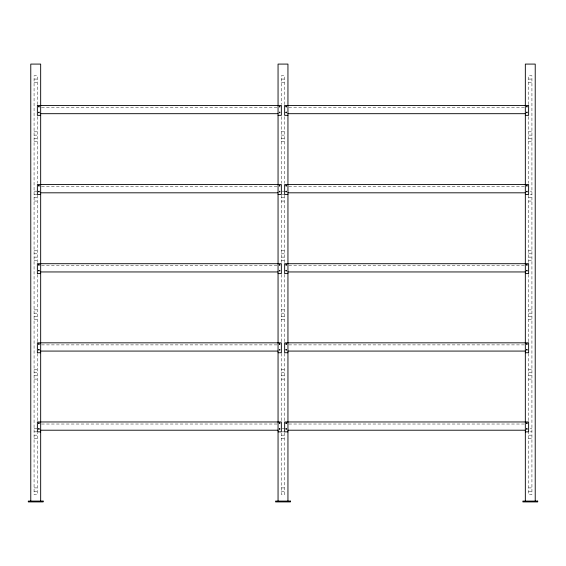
<?xml version="1.0" encoding="UTF-8"?>
<svg xmlns="http://www.w3.org/2000/svg" width="566" height="566" viewBox="0 0 566 566"><rect width="100%" height="100%" fill="white"/><g stroke="black" fill="none" stroke-linecap="round" stroke-linejoin="round"><path stroke-width="0.42" stroke-dasharray="2.83 2.12" d="M34.073 79.07L37.37 79.07M281.352 79.07L284.648 79.07M528.63 79.07L531.927 79.07M34.073 82.367L37.37 82.367M281.352 82.367L284.648 82.367M528.63 82.367L531.927 82.367M41.544 107.505L277.17 107.505M288.83 107.505L524.456 107.505M34.073 131.821L37.37 131.821M281.352 131.821L284.648 131.821M528.63 131.821L531.927 131.821M34.073 135.118L37.37 135.118M281.352 135.118L284.648 135.118M528.63 135.118L531.927 135.118M34.073 138.415L37.37 138.415M281.352 138.415L284.648 138.415M528.63 138.415L531.927 138.415M34.073 141.712L37.37 141.712M281.352 141.712L284.648 141.712M528.63 141.712L531.927 141.712M41.544 186.631L277.17 186.631M288.83 186.631L524.456 186.631M34.073 191.166L37.37 191.166M282.172 191.166L284.648 191.166M530.278 191.166L531.927 191.166M34.073 194.463L37.37 194.463M282.172 194.463L284.648 194.463M530.278 194.463L531.927 194.463M34.073 197.76L37.37 197.76M281.352 197.76L284.648 197.76M528.63 197.76L531.927 197.76M34.073 201.057L37.37 201.057M281.352 201.057L284.648 201.057M528.63 201.057L531.927 201.057M34.073 250.519L37.37 250.519M281.352 250.519L284.648 250.519M528.63 250.519L531.927 250.519M34.073 253.816L37.37 253.816M281.352 253.816L284.648 253.816M528.63 253.816L531.927 253.816M34.073 257.113L37.37 257.113M281.352 257.113L284.648 257.113M528.63 257.113L531.927 257.113M34.073 260.41L37.37 260.41M281.352 260.41L284.648 260.41M528.63 260.41L531.927 260.41M41.544 265.765L277.17 265.765M288.83 265.765L524.456 265.765M34.073 309.864L37.37 309.864M281.352 309.864L284.648 309.864M528.63 309.864L531.927 309.864M34.073 313.161L37.37 313.161M281.352 313.161L284.648 313.161M528.63 313.161L531.927 313.161M34.073 316.458L37.37 316.458M281.352 316.458L284.648 316.458M528.63 316.458L531.927 316.458M34.073 319.755L37.37 319.755M281.352 319.755L284.648 319.755M528.63 319.755L531.927 319.755M41.544 344.892L277.17 344.892M288.83 344.892L524.456 344.892M34.073 369.209L37.37 369.209M281.352 369.209L284.648 369.209M528.63 369.209L531.927 369.209M34.073 372.506L37.37 372.506M281.352 372.506L284.648 372.506M528.63 372.506L531.927 372.506M34.073 375.803L37.37 375.803M281.352 375.803L284.648 375.803M528.63 375.803L531.927 375.803M34.073 379.1L37.37 379.1M281.352 379.1L284.648 379.1M528.63 379.1L531.927 379.1M41.544 424.026L277.17 424.026M288.83 424.026L524.456 424.026M34.073 428.561L37.37 428.561M282.172 428.561L284.648 428.561M530.278 428.561L531.927 428.561M34.073 431.858L37.37 431.858M282.172 431.858L284.648 431.858M530.278 431.858L531.927 431.858M34.073 435.155L37.37 435.155M281.352 435.155L284.648 435.155M528.63 435.155L531.927 435.155M34.073 438.452L37.37 438.452M281.352 438.452L284.648 438.452M528.63 438.452L531.927 438.452M34.073 487.906L37.37 487.906M281.352 487.906L284.648 487.906M528.63 487.906L531.927 487.906M34.073 491.203L37.37 491.203M281.352 491.203L284.648 491.203M528.63 491.203L531.927 491.203M528.63 104.561L528.63 75.766L531.927 75.766L531.927 494.5L528.63 494.5L528.63 431.858M528.63 116.653L528.63 183.257M528.63 195.291L528.63 262.383M528.63 274.475L528.63 341.956M528.63 353.382L528.63 421.302M284.648 104.561L284.648 75.766L281.352 75.766L281.352 104.561M284.648 116.653L284.648 183.257M284.648 195.291L284.648 262.383M284.648 274.475L284.648 341.956M284.648 353.382L284.648 421.302M284.648 432.679L284.648 494.5L281.352 494.5L281.352 431.858M281.352 116.653L281.352 183.257M281.352 195.291L281.352 262.383M281.352 274.475L281.352 341.956M281.352 353.382L281.352 421.302M37.37 104.561L37.37 75.766L34.073 75.766L34.073 494.5L37.37 494.5L37.37 432.679M37.37 116.653L37.37 183.257M37.37 195.291L37.37 262.383M37.37 274.475L37.37 341.956M37.37 353.382L37.37 421.302"/><path stroke-width="0.85" d="M40.667 113.688L278.055 113.688M287.945 113.688L525.333 113.688M40.667 115.337L37.37 115.337L37.37 105.446L281.352 105.446L281.352 115.337L278.055 115.337M287.945 115.337L284.648 115.337L284.648 105.446L528.63 105.446L528.63 115.337L525.333 115.337M40.667 192.815L278.055 192.815M287.945 192.815L525.333 192.815M40.667 194.463L37.37 194.463L37.37 184.573L281.352 184.573L281.352 194.463L278.055 194.463M287.945 194.463L284.648 194.463L284.648 184.573L528.63 184.573L528.63 194.463L525.333 194.463M40.667 271.949L278.055 271.949M287.945 271.949L525.333 271.949M40.667 273.597L37.37 273.597L37.37 263.706L281.352 263.706L281.352 273.597L278.055 273.597M287.945 273.597L284.648 273.597L284.648 263.706L528.63 263.706L528.63 273.597L525.333 273.597M40.667 351.076L278.055 351.076M287.945 351.076L525.333 351.076M40.667 352.724L37.37 352.724L37.37 342.833L281.352 342.833L281.352 352.724L278.055 352.724M287.945 352.724L284.648 352.724L284.648 342.833L528.63 342.833L528.63 352.724L525.333 352.724M40.667 430.21L278.055 430.21M287.945 430.21L525.333 430.21M40.667 431.858L37.37 431.858L37.37 421.967L281.352 421.967L281.352 431.858L278.055 431.858M287.945 431.858L284.648 431.858L284.648 421.967L528.63 421.967L528.63 431.858L525.333 431.858M535.224 501.094L535.224 64.085L525.333 64.085L525.333 501.094M287.945 501.094L287.945 64.085L278.055 64.085L278.055 501.094M40.667 501.094L40.667 64.085L30.776 64.085L30.776 501.094M38.615 106.571C39.125 108.148 39.839 105.46 38.615 106.571M38.615 112.344C39.125 113.915 39.839 111.233 38.615 112.344M38.615 185.705C39.125 187.275 39.839 184.594 38.615 185.705M38.615 191.471C39.125 193.048 39.839 190.36 38.615 191.471M38.615 264.831C39.125 266.409 39.839 263.721 38.615 264.831M38.615 270.605C39.125 272.175 39.839 269.494 38.615 270.605M38.615 343.965C39.125 345.536 39.839 342.855 38.615 343.965M38.615 349.731C39.125 351.309 39.839 348.621 38.615 349.731M38.615 423.092C39.125 424.67 39.839 421.981 38.615 423.092M38.615 428.865C39.125 430.436 39.839 427.755 38.615 428.865M279.307 106.571C279.809 108.148 280.531 105.46 279.307 106.571M279.307 112.344C279.809 113.915 280.531 111.233 279.307 112.344M285.901 106.571C286.403 108.148 287.125 105.46 285.901 106.571M285.901 112.344C286.403 113.915 287.125 111.233 285.901 112.344M279.307 185.705C279.809 187.275 280.531 184.594 279.307 185.705M279.307 191.471C279.809 193.048 280.531 190.36 279.307 191.471M285.901 185.705C286.403 187.275 287.125 184.594 285.901 185.705M285.901 191.471C286.403 193.048 287.125 190.36 285.901 191.471M279.307 264.831C279.809 266.409 280.531 263.721 279.307 264.831M279.307 270.605C279.809 272.175 280.531 269.494 279.307 270.605M285.901 264.831C286.403 266.409 287.125 263.721 285.901 264.831M285.901 270.605C286.403 272.175 287.125 269.494 285.901 270.605M279.307 343.965C279.809 345.536 280.531 342.855 279.307 343.965M279.307 349.731C279.809 351.309 280.531 348.621 279.307 349.731M285.901 343.965C286.403 345.536 287.125 342.855 285.901 343.965M285.901 349.731C286.403 351.309 287.125 348.621 285.901 349.731M279.307 423.092C279.809 424.67 280.531 421.981 279.307 423.092M279.307 428.865C279.809 430.436 280.531 427.755 279.307 428.865M285.901 423.092C286.403 424.67 287.125 421.981 285.901 423.092M285.901 428.865C286.403 430.436 287.125 427.755 285.901 428.865M526.585 106.571C527.087 108.148 527.809 105.46 526.585 106.571M526.585 112.344C527.087 113.915 527.809 111.233 526.585 112.344M526.585 185.705C527.087 187.275 527.809 184.594 526.585 185.705M526.585 191.471C527.087 193.048 527.809 190.36 526.585 191.471M526.585 264.831C527.087 266.409 527.809 263.721 526.585 264.831M526.585 270.605C527.087 272.175 527.809 269.494 526.585 270.605M526.585 343.965C527.087 345.536 527.809 342.855 526.585 343.965M526.585 349.731C527.087 351.309 527.809 348.621 526.585 349.731M526.585 423.092C527.087 424.67 527.809 421.981 526.585 423.092M526.585 428.865C527.087 430.436 527.809 427.755 526.585 428.865M43.136 501.094L28.3 501.094L28.3 501.915L43.136 501.915L43.136 501.094M290.422 501.094L275.578 501.094L275.578 501.915L290.422 501.915L290.422 501.094M537.7 501.094L522.864 501.094L522.864 501.915L537.7 501.915L537.7 501.094"/></g></svg>
